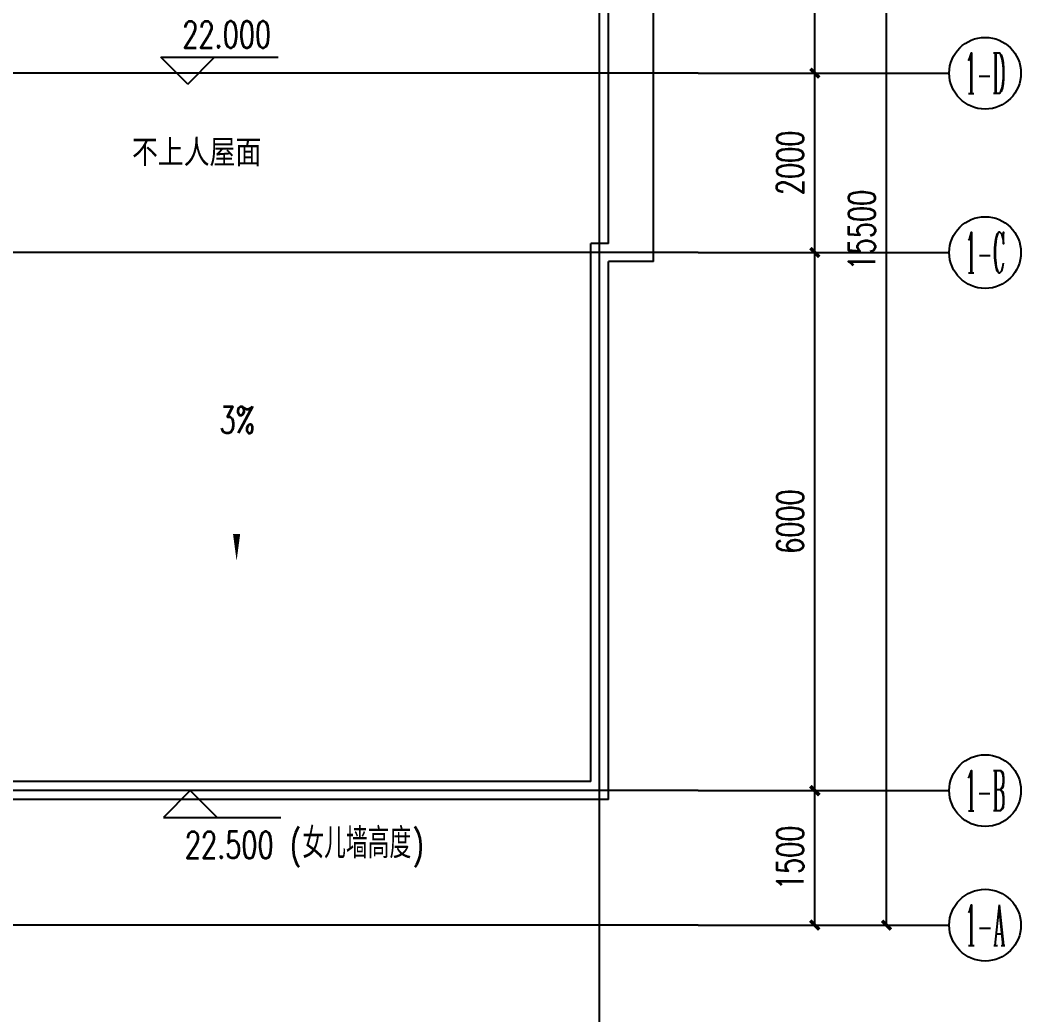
# Model space of a CAD drawing. Extents: x -6243262 to 3079315, y -2914302 to 172723.
# Drawn here: x -2158116 to -2146950, y -720903 to -709808 of the extents above; entities that cross this region are included whole.
import ezdxf
from ezdxf.enums import TextEntityAlignment as Align

# ---------------------------------------------------------------- set-up
doc = ezdxf.new("R2010")
doc.units = 0
doc.header["$LTSCALE"] = 1000
for name, color, linetype in [('AXIS', 3, 'Continuous'), ('AXIS_TEXT', 7, 'Continuous'), ('DIM_ELEV', 3, 'Continuous'), ('DIM_SYMB', 3, 'Continuous'), ('DOTE', 24, 'Continuous'), ('PUB_TEXT', 7, 'Continuous'), ('WALL-PARAPET', 6, 'Continuous')]:
    doc.layers.add(name, color=color, linetype=linetype)
doc.styles.add('-宋体', font='', dxfattribs={"width": 0.8})
doc.styles.add('_TCH_AXIS', font='COMPLEX', dxfattribs={"bigfont": 'GBCBIG'})
doc.styles.add('_TCH_DIM', font='SIMPLEX', dxfattribs={"bigfont": 'GBCBIG'})
doc.styles.add('_TCH_DIM_T3', font='SIMPLEX', dxfattribs={"width": 0.7058823529411765, "bigfont": 'GBCBIG'})
doc.styles.add('COMPLEX', font='COMPLEX')
doc.styles.get('-宋体').set_extended_font_data('SimSun')
doc.dimstyles.new('_TCH_ARCH&&100', dxfattribs={"dimtxt": 297.5, "dimasz": 100, "dimexe": 250, "dimexo": 300, "dimgap": 126.25, "dimtad": 1, "dimdec": 0, "dimzin": 0, "dimdsep": 46, "dimtxsty": '_TCH_DIM_T3', "dimblk": 'ARCHTICK', "dimcen": 0.09, "dimclrt": 7, "dimazin": 2, "dimtfac": 1, "dimtdec": 0, "dimtix": 1, "dimtmove": 2, "dimatfit": 3, "dimfxl": 0, "dimtolj": 1, "dimtzin": 0, "dimarcsym": 0})

# ---------------------------------------------------------------- blocks, each defined once
blk = doc.blocks.new('_ArchTick')
at = {"color": 0, "linetype": 'ByBlock', "const_width": 0.4}
blk.add_lwpolyline([(-0.5, -0.5), (0.5, 0.5)], dxfattribs=at)
blk = doc.blocks.new('*D769')
at = {"layer": 'AXIS', "color": 0, "lineweight": -2, "transparency": 16777216}
for p, q in [((-2150250.379809696, -718401.570775213), (-2149000.379809696, -718401.570775213)), ((-2149250.379809696, -719901.5707752047), (-2149250.379809696, -718401.570775213)), ((-2150250.379809696, -719901.5707752047), (-2149000.379809696, -719901.5707752047))]:
    blk.add_line(p, q, dxfattribs=at)
at = {"layer": 'Defpoints', "color": 0, "transparency": 16777216}
for p in [(-2150550.379809696, -718401.570775213), (-2149250.379809696, -718401.570775213), (-2150550.379809696, -719901.5707752047)]:
    blk.add_point(p, dxfattribs=at)
at = {"layer": 'AXIS', "color": 0, "lineweight": -2, "transparency": 16777216, "xscale": 100, "yscale": 100, "zscale": 100}
for p, rotation in [((-2149250.379809696, -718401.570775213), 90), ((-2149250.379809696, -719901.5707752047), 270)]:
    blk.add_blockref('_ArchTick', p, dxfattribs=dict(at, rotation=rotation))
at = {"layer": 'AXIS', "color": 7, "transparency": 16777216, "insert": (-2149525.379809696, -719151.5707752091), "char_height": 297.5, "attachment_point": 5, "rotation": 90, "style": '_TCH_DIM_T3'}
blk.add_mtext('\\A1;1500', dxfattribs=at)
blk = doc.blocks.new('*D770')
at = {"layer": 'AXIS', "color": 0, "lineweight": -2, "transparency": 16777216}
for p, q in [((-2150250.379809696, -712401.5707752097), (-2149000.379809696, -712401.5707752097)), ((-2149250.379809696, -718401.570775213), (-2149250.379809696, -712401.5707752097)), ((-2150250.379809696, -718401.570775213), (-2149000.379809696, -718401.570775213))]:
    blk.add_line(p, q, dxfattribs=at)
at = {"layer": 'Defpoints', "color": 0, "transparency": 16777216}
for p in [(-2150550.379809696, -712401.5707752097), (-2149250.379809696, -712401.5707752097), (-2150550.379809696, -718401.570775213)]:
    blk.add_point(p, dxfattribs=at)
at = {"layer": 'AXIS', "color": 0, "lineweight": -2, "transparency": 16777216, "xscale": 100, "yscale": 100, "zscale": 100}
for p, rotation in [((-2149250.379809696, -712401.5707752097), 90), ((-2149250.379809696, -718401.570775213), 270)]:
    blk.add_blockref('_ArchTick', p, dxfattribs=dict(at, rotation=rotation))
at = {"layer": 'AXIS', "color": 7, "transparency": 16777216, "insert": (-2149525.379809696, -715401.5707752117), "char_height": 297.5, "attachment_point": 5, "rotation": 90, "style": '_TCH_DIM_T3'}
blk.add_mtext('\\A1;6000', dxfattribs=at)
blk = doc.blocks.new('*D771')
at = {"layer": 'AXIS', "color": 0, "lineweight": -2, "transparency": 16777216}
for p, q in [((-2150250.379809696, -710401.5707752097), (-2149000.379809696, -710401.5707752097)), ((-2149250.379809696, -712401.5707752097), (-2149250.379809696, -710401.5707752097)), ((-2150250.379809696, -712401.5707752097), (-2149000.379809696, -712401.5707752097))]:
    blk.add_line(p, q, dxfattribs=at)
at = {"layer": 'Defpoints', "color": 0, "transparency": 16777216}
for p in [(-2150550.379809696, -710401.5707752097), (-2149250.379809696, -710401.5707752097), (-2150550.379809696, -712401.5707752097)]:
    blk.add_point(p, dxfattribs=at)
at = {"layer": 'AXIS', "color": 0, "lineweight": -2, "transparency": 16777216, "xscale": 100, "yscale": 100, "zscale": 100}
for p, rotation in [((-2149250.379809696, -710401.5707752097), 90), ((-2149250.379809696, -712401.5707752097), 270)]:
    blk.add_blockref('_ArchTick', p, dxfattribs=dict(at, rotation=rotation))
at = {"layer": 'AXIS', "color": 7, "transparency": 16777216, "insert": (-2149525.379809696, -711401.57077521), "char_height": 297.5, "attachment_point": 5, "rotation": 90, "style": '_TCH_DIM_T3'}
blk.add_mtext('\\A1;2000', dxfattribs=at)
blk = doc.blocks.new('*D772')
at = {"layer": 'AXIS', "color": 0, "lineweight": -2, "transparency": 16777216}
for p, q in [((-2150250.379809696, -704401.5707752061), (-2149000.379809696, -704401.5707752061)), ((-2149250.379809696, -710401.5707752097), (-2149250.379809696, -704401.5707752061)), ((-2150250.379809696, -710401.5707752097), (-2149000.379809696, -710401.5707752097))]:
    blk.add_line(p, q, dxfattribs=at)
at = {"layer": 'Defpoints', "color": 0, "transparency": 16777216}
for p in [(-2150550.379809696, -704401.5707752061), (-2149250.379809696, -704401.5707752061), (-2150550.379809696, -710401.5707752097)]:
    blk.add_point(p, dxfattribs=at)
at = {"layer": 'AXIS', "color": 0, "lineweight": -2, "transparency": 16777216, "xscale": 100, "yscale": 100, "zscale": 100}
for p, rotation in [((-2149250.379809696, -704401.5707752061), 90), ((-2149250.379809696, -710401.5707752097), 270)]:
    blk.add_blockref('_ArchTick', p, dxfattribs=dict(at, rotation=rotation))
at = {"layer": 'AXIS', "color": 7, "transparency": 16777216, "insert": (-2149525.379809696, -707401.5707752082), "char_height": 297.5, "attachment_point": 5, "rotation": 90, "style": '_TCH_DIM_T3'}
blk.add_mtext('\\A1;6000', dxfattribs=at)
blk = doc.blocks.new('*D773')
at = {"layer": 'AXIS', "color": 0, "lineweight": -2, "transparency": 16777216}
for p, q in [((-2150250.379809696, -704401.5707752061), (-2148200.379809696, -704401.5707752061)), ((-2148450.379809696, -719901.5707752047), (-2148450.379809696, -704401.5707752061)), ((-2150250.379809696, -719901.5707752047), (-2148200.379809696, -719901.5707752047))]:
    blk.add_line(p, q, dxfattribs=at)
at = {"layer": 'Defpoints', "color": 0, "transparency": 16777216}
for p in [(-2150550.379809696, -704401.5707752061), (-2148450.379809696, -704401.5707752061), (-2150550.379809696, -719901.5707752047)]:
    blk.add_point(p, dxfattribs=at)
at = {"layer": 'AXIS', "color": 0, "lineweight": -2, "transparency": 16777216, "xscale": 100, "yscale": 100, "zscale": 100}
for p, rotation in [((-2148450.379809696, -704401.5707752061), 90), ((-2148450.379809696, -719901.5707752047), 270)]:
    blk.add_blockref('_ArchTick', p, dxfattribs=dict(at, rotation=rotation))
at = {"layer": 'AXIS', "color": 7, "transparency": 16777216, "insert": (-2148725.379809696, -712151.5707752057), "char_height": 297.5, "attachment_point": 5, "rotation": 90, "style": '_TCH_DIM_T3'}
blk.add_mtext('\\A1;15500', dxfattribs=at)
blk = doc.blocks.new('_AXISO')
at = {"color": 0}
blk.add_circle((0, 0), 0.5, dxfattribs=at)
at = {"layer": 'AXIS_TEXT', "color": 0, "style": 'COMPLEX', "width": 1.041666666666667}
blk.add_attdef('A', text='', height=0.56, dxfattribs=at).set_placement((-0.25, -0.28), (0.25, -0.28), align=Align.FIT)

msp = doc.modelspace()

# ---------------------------------------------------------------- linework, layer by layer
at = {"layer": 'AXIS'}
for p, q in [((-2150550.379809696, -710401.5707752097), (-2147750.379809696, -710401.5707752097)), ((-2150550.379809696, -712401.5707752097), (-2147750.379809696, -712401.5707752097)), ((-2150550.379809696, -718401.5707752125), (-2147750.379809696, -718401.5707752125)), ((-2150550.379809696, -719901.5707752047), (-2147750.379809696, -719901.5707752047))]:
    msp.add_line(p, q, dxfattribs=at)
at = {"layer": 'DIM_ELEV', "color": 8}
for p, q in [((-2156245.334740014, -710523.6028208423), (-2156545.334740014, -710223.6028208423)), ((-2156545.334740014, -710223.6028208423), (-2155235.499596507, -710223.6028208423)), ((-2156245.334740014, -710523.6028208423), (-2155945.334740014, -710223.6028208423))]:
    msp.add_line(p, q, dxfattribs=at)
at = {"layer": 'DIM_ELEV'}
for p, q in [((-2156216.390317371, -718401.5707752076), (-2156516.390317371, -718701.5707752076)), ((-2156216.390317371, -718401.5707752076), (-2155916.390317371, -718701.5707752076)), ((-2156516.390317371, -718701.5707752076), (-2155206.555173865, -718701.5707752076))]:
    msp.add_line(p, q, dxfattribs=at)
at = {"layer": 'DIM_SYMB', "color": 8}
msp.add_lwpolyline([(-2155699.918988335, -714522.106152598, 0, 0, 0), (-2155699.918988335, -715838.4124766937, 0, 80.00000000000001, 0), (-2155699.918988335, -715538.4124766937, 0, 0, 0)], format="xyseb", dxfattribs=at)
at = {"layer": 'DOTE'}
for p, q in [((-2151650.379809699, -721001.5707752076), (-2151650.379809699, -703301.5707752076)), ((-2150550.379809696, -710401.5707752097), (-2192750.379809696, -710401.5707752097)), ((-2150550.379809696, -712401.5707752097), (-2192750.379809696, -712401.5707752097)), ((-2150550.379809696, -718401.5707752125), (-2192750.379809696, -718401.5707752125)), ((-2150550.379809696, -719901.5707752047), (-2192750.379809696, -719901.5707752047))]:
    msp.add_line(p, q, dxfattribs=at)
at = {"layer": 'WALL-PARAPET'}
for p, q in [((-2151050.379809704, -712501.5707752262), (-2151050.379809704, -703801.5707752276)), ((-2151550.379809705, -712301.5707750649), (-2151550.379809705, -704301.5707752265)), ((-2151750.379809695, -718301.5707752082), (-2151750.379809695, -712301.5707750649)), ((-2151550.379809705, -712301.5707750649), (-2151750.379809695, -712301.5707750649)), ((-2151550.379809698, -718501.5707752042), (-2151550.379809697, -712501.5707752262)), ((-2151050.379809704, -712501.5707752262), (-2151550.379809697, -712501.5707752262)), ((-2151750.379809695, -718301.5707752082), (-2159400.379809699, -718301.5707752076)), ((-2151550.379809698, -718501.5707752042), (-2159400.379809699, -718501.5707752076))]:
    msp.add_line(p, q, dxfattribs=at)

# ---------------------------------------------------------------- block references
at = {"layer": 'AXIS'}
ref = msp.add_blockref('_AXISO', (-2147350.379809696, -710401.5707752097), dxfattribs=dict(at, xscale=800, yscale=800, zscale=800))
ref.add_attrib('A', '1-D', dxfattribs={"layer": 'AXIS_TEXT', "height": 452.5483399593904, "style": '_TCH_AXIS', "width": 0.3620689655171163}).set_placement((-2147576.653979676, -710627.8449451894), (-2147124.105639717, -710627.8449451894), align=Align.FIT)
ref = msp.add_blockref('_AXISO', (-2147350.379809696, -712401.5707752097), dxfattribs=dict(at, xscale=800, yscale=800, zscale=800))
ref.add_attrib('A', '1-C', dxfattribs={"layer": 'AXIS_TEXT', "height": 452.5483399593904, "style": '_TCH_AXIS', "width": 0.3749999999998704}).set_placement((-2147576.653979676, -712627.8449451894), (-2147124.105639717, -712627.8449451894), align=Align.FIT)
ref = msp.add_blockref('_AXISO', (-2147350.379809696, -718401.5707752125), dxfattribs=dict(at, xscale=800, yscale=800, zscale=800))
ref.add_attrib('A', '1-B', dxfattribs={"layer": 'AXIS_TEXT', "height": 452.5483399593904, "style": '_TCH_AXIS', "width": 0.3620689655171163}).set_placement((-2147576.653979676, -718627.8449451922), (-2147124.105639717, -718627.8449451922), align=Align.FIT)
ref = msp.add_blockref('_AXISO', (-2147350.379809696, -719901.5707752047), dxfattribs=dict(at, xscale=800, yscale=800, zscale=800))
ref.add_attrib('A', '1-A', dxfattribs={"layer": 'AXIS_TEXT', "height": 452.5483399593904, "style": '_TCH_AXIS', "width": 0.3559322033897075}).set_placement((-2147576.653979676, -720127.8449451844), (-2147124.105639717, -720127.8449451844), align=Align.FIT)

# ---------------------------------------------------------------- texts
at = {"layer": 'DIM_ELEV', "color": 7, "style": '_TCH_DIM', "width": 0.7058823529411765}
for s, p in [('22.000', (-2156305.499596507, -710118.6028208423)), ('22.500', (-2156276.555173865, -719156.5707752076))]:
    msp.add_text(s, height=297.5, dxfattribs=at).set_placement(p)
at = {"layer": 'DIM_SYMB', "color": 7, "style": '_TCH_DIM', "width": 0.7058823529411765}
msp.add_text('3%', height=297.5, dxfattribs=at).set_placement((-2155889.918988335, -714417.106152598))
at = {"layer": 'PUB_TEXT', "color": 8, "style": '-宋体', "width": 0.8}
msp.add_text('不上人屋面', height=264.3459915611814, dxfattribs=at).set_placement((-2156866.86738357, -711409.3213860487))
at = {"layer": 'PUB_TEXT', "style": '_TCH_DIM', "width": 0.7058823529411765}
for s, p in [('(', (-2155106.555173865, -719156.5707752076)), (')', (-2153737.831769609, -719156.5707752076))]:
    msp.add_text(s, height=297.5, dxfattribs=at).set_placement(p)
at = {"layer": 'PUB_TEXT', "style": '_TCH_DIM'}
msp.add_text('女儿墙高度', height=337.5886524822695, dxfattribs=at).set_placement((-2154966.555173865, -719156.5707752076))

# ---------------------------------------------------------------- dimensions: what is measured, and where the dimension line sits
at = {"layer": 'AXIS'}
for p1, p2, distance, picture, middle in [((-2150550.379809696, -710401.5707752097), (-2150550.379809696, -704401.5707752061), -1300, '*D772', (-2149525.379809696, -707401.5707752082)), ((-2150550.379809696, -719901.5707752047), (-2150550.379809696, -704401.5707752061), -2100, '*D773', (-2148725.379809696, -712151.5707752057)), ((-2150550.379809696, -712401.5707752097), (-2150550.379809696, -710401.5707752097), -1300, '*D771', (-2149525.379809696, -711401.57077521)), ((-2150550.379809696, -718401.570775213), (-2150550.379809696, -712401.5707752097), -1300, '*D770', (-2149525.379809696, -715401.5707752117)), ((-2150550.379809696, -719901.5707752047), (-2150550.379809696, -718401.570775213), -1300, '*D769', (-2149525.379809696, -719151.5707752091))]:
    dim = msp.add_aligned_dim(p1=p1, p2=p2, distance=distance, dimstyle='_TCH_ARCH&&100', dxfattribs=at)
    dim.commit()
    dim.dimension.update_dxf_attribs({"geometry": picture, "text_midpoint": middle})

doc.saveas('drawing.dxf')
